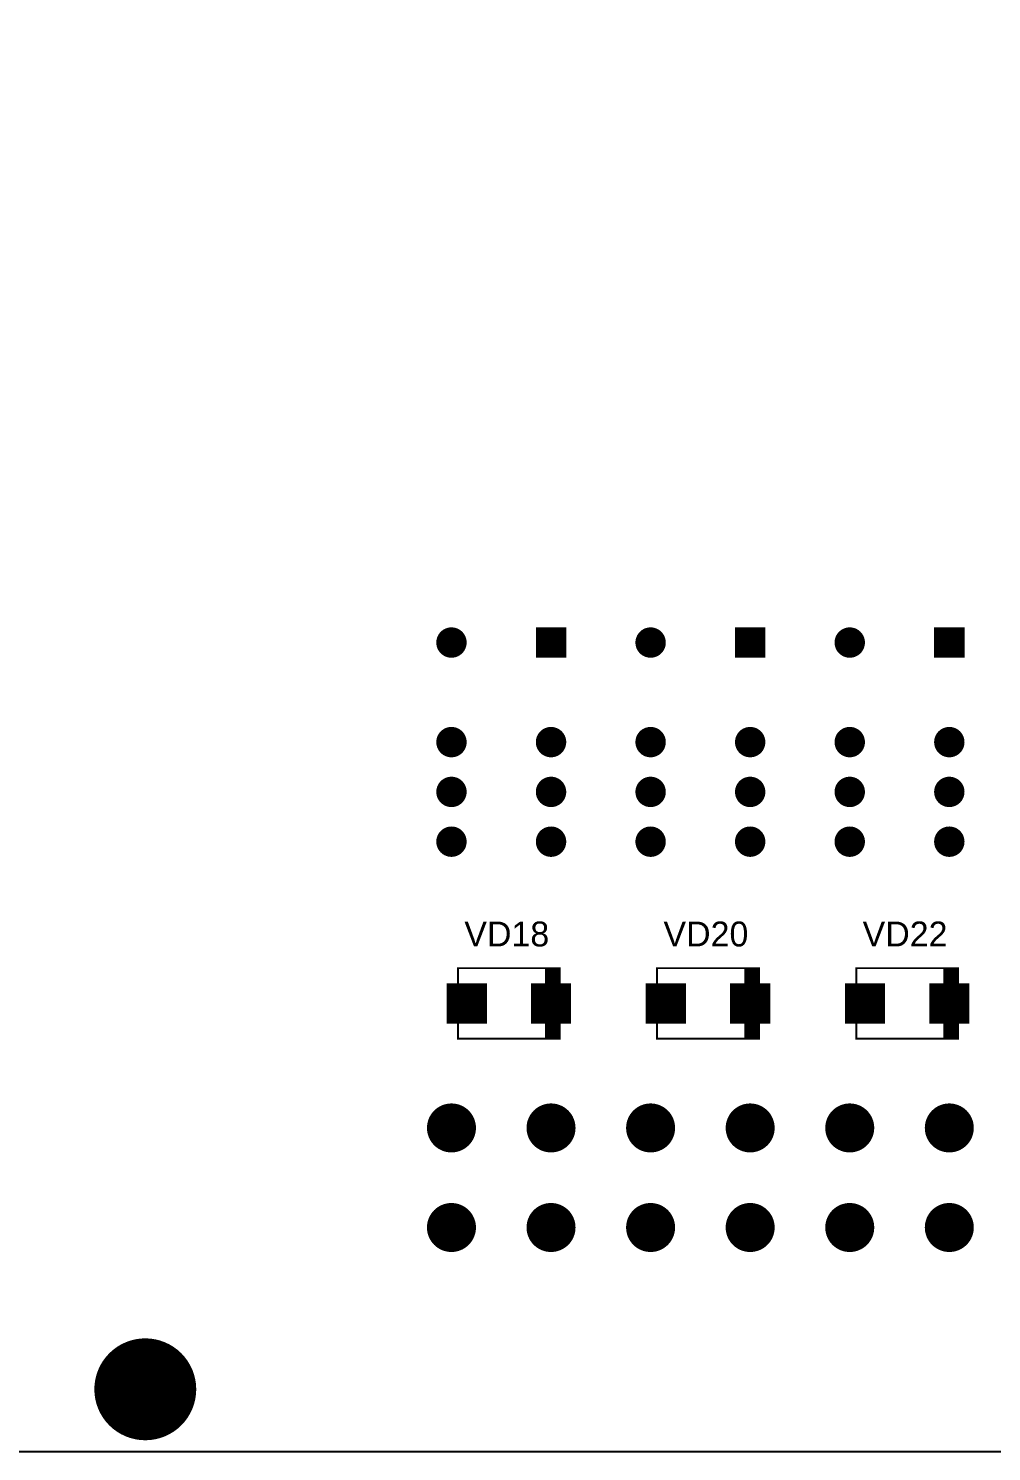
# Model space of a CAD drawing. Extents: x 25 to 880, y 8 to 306.
# Drawn here: x 663.2 to 724.6, y 124.5 to 215.2 of the extents above; entities that cross this region are included whole.
import ezdxf
from ezdxf.enums import TextEntityAlignment as Align

# ---------------------------------------------------------------- set-up
doc = ezdxf.new("R2010")
doc.units = 0
doc.header["$MEASUREMENT"] = 0
doc.layers.add('BOT_SILK', color=7, linetype='Continuous')

msp = doc.modelspace()

# ---------------------------------------------------------------- linework, layer by layer
at = {"layer": 'BOT_SILK'}
msp.add_lwpolyline([(816.35, 253.072), (525.203, 253.072), (525.203, 124.484), (816.35, 124.484)], close=True, dxfattribs=at)
at = {"layer": 'BOT_SILK', "const_width": 0.25}
for points in [[(690.988, 176.078, -1), (689.3, 176.078, -1)], [(703.688, 176.078, -1), (702, 176.078, -1)], [(716.388, 176.078, -1), (714.7, 176.078, -1)], [(690.988, 169.728, -1), (689.3, 169.728, -1)], [(697.338, 169.728, -1), (695.65, 169.728, -1)], [(703.688, 169.728, -1), (702, 169.728, -1)], [(710.038, 169.728, -1), (708.35, 169.728, -1)], [(716.388, 169.728, -1), (714.7, 169.728, -1)], [(722.738, 169.728, -1), (721.05, 169.728, -1)], [(690.988, 166.553, -1), (689.3, 166.553, -1)], [(697.338, 166.553, -1), (695.65, 166.553, -1)], [(703.688, 166.553, -1), (702, 166.553, -1)], [(710.038, 166.553, -1), (708.35, 166.553, -1)], [(716.388, 166.553, -1), (714.7, 166.553, -1)], [(722.738, 166.553, -1), (721.05, 166.553, -1)], [(690.988, 163.378, -1), (689.3, 163.378, -1)], [(697.338, 163.378, -1), (695.65, 163.378, -1)], [(703.688, 163.378, -1), (702, 163.378, -1)], [(710.038, 163.378, -1), (708.35, 163.378, -1)], [(716.388, 163.378, -1), (714.7, 163.378, -1)], [(722.738, 163.378, -1), (721.05, 163.378, -1)], [(691.581, 145.122, -1), (688.706, 145.122, -1)], [(697.931, 145.122, -1), (695.056, 145.122, -1)], [(704.281, 145.122, -1), (701.406, 145.122, -1)], [(710.631, 145.122, -1), (707.756, 145.122, -1)], [(716.981, 145.122, -1), (714.106, 145.122, -1)], [(723.331, 145.122, -1), (720.456, 145.122, -1)], [(691.581, 138.772, -1), (688.706, 138.772, -1)], [(697.931, 138.772, -1), (695.056, 138.772, -1)], [(704.281, 138.772, -1), (701.406, 138.772, -1)], [(710.631, 138.772, -1), (707.756, 138.772, -1)], [(716.981, 138.772, -1), (714.106, 138.772, -1)], [(723.331, 138.772, -1), (720.456, 138.772, -1)], [(673.743, 128.453, -1), (667.493, 128.453, -1)]]:
    msp.add_lwpolyline(points, format="xyb", close=True, dxfattribs=at)
at = {"layer": 'BOT_SILK'}
for points, const_width in [([(689.944, 176.897), (689.944, 175.259)], 0.25), ([(690.194, 176.919), (690.194, 175.237)], 0.25), ([(690.444, 176.865), (690.444, 175.29)], 0.25), ([(695.694, 176.922), (695.694, 175.234)], 0.25), ([(695.944, 176.922), (695.944, 175.234)], 0.25), ([(696.194, 176.922), (696.194, 175.234)], 0.25), ([(696.444, 176.922), (696.444, 175.234)], 0.25), ([(696.694, 176.922), (696.694, 175.234)], 0.25), ([(696.944, 176.922), (696.944, 175.234)], 0.25), ([(697.194, 176.922), (697.194, 175.234)], 0.25), ([(702.694, 176.908), (702.694, 175.248)], 0.25), ([(702.944, 176.915), (702.944, 175.24)], 0.25), ([(708.444, 176.922), (708.444, 175.234)], 0.25), ([(708.694, 176.922), (708.694, 175.234)], 0.25), ([(708.944, 176.922), (708.944, 175.234)], 0.25), ([(709.194, 176.922), (709.194, 175.234)], 0.25), ([(709.444, 176.922), (709.444, 175.234)], 0.25), ([(709.694, 176.922), (709.694, 175.234)], 0.25), ([(709.944, 176.922), (709.944, 175.234)], 0.25), ([(715.444, 176.915), (715.444, 175.24)], 0.25), ([(715.694, 176.908), (715.694, 175.248)], 0.25), ([(721.194, 176.922), (721.194, 175.234)], 0.25), ([(721.444, 176.922), (721.444, 175.234)], 0.25), ([(721.694, 176.922), (721.694, 175.234)], 0.25), ([(721.944, 176.922), (721.944, 175.234)], 0.25), ([(722.194, 176.922), (722.194, 175.234)], 0.25), ([(722.444, 176.922), (722.444, 175.234)], 0.25), ([(722.694, 176.922), (722.694, 175.234)], 0.25), ([(689.444, 176.548), (689.444, 175.608)], 0.25), ([(689.694, 176.79), (689.694, 175.365)], 0.25), ([(690.694, 176.717), (690.694, 175.439)], 0.25), ([(690.944, 176.345), (690.944, 175.81)], 0.25), ([(702.194, 176.615), (702.194, 175.54)], 0.25), ([(702.444, 176.82), (702.444, 175.335)], 0.25), ([(703.194, 176.845), (703.194, 175.31)], 0.25), ([(703.444, 176.67), (703.444, 175.485)], 0.25), ([(714.944, 176.67), (714.944, 175.485)], 0.25), ([(715.194, 176.845), (715.194, 175.31)], 0.25), ([(715.944, 176.82), (715.944, 175.335)], 0.25), ([(716.194, 176.615), (716.194, 175.54)], 0.25), ([(689.944, 170.547), (689.944, 168.909)], 0.25), ([(690.194, 170.569), (690.194, 168.887)], 0.25), ([(690.444, 170.515), (690.444, 168.94)], 0.25), ([(696.194, 170.515), (696.194, 168.94)], 0.25), ([(696.444, 170.569), (696.444, 168.887)], 0.25), ([(696.694, 170.547), (696.694, 168.909)], 0.25), ([(702.694, 170.558), (702.694, 168.898)], 0.25), ([(702.944, 170.565), (702.944, 168.89)], 0.25), ([(708.944, 170.533), (708.944, 168.923)], 0.25), ([(709.194, 170.572), (709.194, 168.884)], 0.25), ([(709.444, 170.533), (709.444, 168.923)], 0.25), ([(715.444, 170.565), (715.444, 168.89)], 0.25), ([(715.694, 170.558), (715.694, 168.898)], 0.25), ([(721.694, 170.547), (721.694, 168.909)], 0.25), ([(721.944, 170.569), (721.944, 168.887)], 0.25), ([(722.194, 170.515), (722.194, 168.94)], 0.25), ([(689.444, 170.198), (689.444, 169.258)], 0.25), ([(689.694, 170.44), (689.694, 169.015)], 0.25), ([(690.694, 170.367), (690.694, 169.089)], 0.25), ([(690.944, 169.995), (690.944, 169.46)], 0.25), ([(695.694, 169.995), (695.694, 169.46)], 0.25), ([(695.944, 170.367), (695.944, 169.089)], 0.25), ([(696.944, 170.44), (696.944, 169.015)], 0.25), ([(697.194, 170.198), (697.194, 169.258)], 0.25), ([(702.194, 170.265), (702.194, 169.19)], 0.25), ([(702.444, 170.47), (702.444, 168.985)], 0.25), ([(703.194, 170.495), (703.194, 168.96)], 0.25), ([(703.444, 170.32), (703.444, 169.135)], 0.25), ([(708.444, 170.114), (708.444, 169.342)], 0.25), ([(708.694, 170.407), (708.694, 169.049)], 0.25), ([(709.694, 170.407), (709.694, 169.049)], 0.25), ([(709.944, 170.114), (709.944, 169.342)], 0.25), ([(714.944, 170.32), (714.944, 169.135)], 0.25), ([(715.194, 170.495), (715.194, 168.96)], 0.25), ([(715.944, 170.47), (715.944, 168.985)], 0.25), ([(716.194, 170.265), (716.194, 169.19)], 0.25), ([(721.194, 170.198), (721.194, 169.258)], 0.25), ([(721.444, 170.44), (721.444, 169.015)], 0.25), ([(722.444, 170.367), (722.444, 169.089)], 0.25), ([(722.694, 169.995), (722.694, 169.46)], 0.25), ([(689.444, 167.023), (689.444, 166.083)], 0.25), ([(689.694, 167.265), (689.694, 165.84)], 0.25), ([(689.944, 167.372), (689.944, 165.734)], 0.25), ([(690.194, 167.394), (690.194, 165.712)], 0.25), ([(690.444, 167.34), (690.444, 165.765)], 0.25), ([(690.694, 167.192), (690.694, 165.914)], 0.25), ([(695.944, 167.192), (695.944, 165.914)], 0.25), ([(696.194, 167.34), (696.194, 165.765)], 0.25), ([(696.444, 167.394), (696.444, 165.712)], 0.25), ([(696.694, 167.372), (696.694, 165.734)], 0.25), ([(696.944, 167.265), (696.944, 165.84)], 0.25), ([(697.194, 167.023), (697.194, 166.083)], 0.25), ([(702.194, 167.09), (702.194, 166.015)], 0.25), ([(702.444, 167.295), (702.444, 165.81)], 0.25), ([(702.694, 167.383), (702.694, 165.723)], 0.25), ([(702.944, 167.39), (702.944, 165.715)], 0.25), ([(703.194, 167.32), (703.194, 165.785)], 0.25), ([(703.444, 167.145), (703.444, 165.96)], 0.25), ([(708.444, 166.939), (708.444, 166.167)], 0.25), ([(708.694, 167.232), (708.694, 165.874)], 0.25), ([(708.944, 167.358), (708.944, 165.748)], 0.25), ([(709.194, 167.397), (709.194, 165.709)], 0.25), ([(709.444, 167.358), (709.444, 165.748)], 0.25), ([(709.694, 167.232), (709.694, 165.874)], 0.25), ([(709.944, 166.939), (709.944, 166.167)], 0.25), ([(714.944, 167.145), (714.944, 165.96)], 0.25), ([(715.194, 167.32), (715.194, 165.785)], 0.25), ([(715.444, 167.39), (715.444, 165.715)], 0.25), ([(715.694, 167.383), (715.694, 165.723)], 0.25), ([(715.944, 167.295), (715.944, 165.81)], 0.25), ([(716.194, 167.09), (716.194, 166.015)], 0.25), ([(721.194, 167.023), (721.194, 166.083)], 0.25), ([(721.444, 167.265), (721.444, 165.84)], 0.25), ([(721.694, 167.372), (721.694, 165.734)], 0.25), ([(721.944, 167.394), (721.944, 165.712)], 0.25), ([(722.194, 167.34), (722.194, 165.765)], 0.25), ([(722.444, 167.192), (722.444, 165.914)], 0.25), ([(690.944, 166.82), (690.944, 166.285)], 0.25), ([(695.694, 166.82), (695.694, 166.285)], 0.25), ([(722.694, 166.82), (722.694, 166.285)], 0.25), ([(689.944, 164.197), (689.944, 162.559)], 0.25), ([(690.194, 164.219), (690.194, 162.537)], 0.25), ([(690.444, 164.165), (690.444, 162.59)], 0.25), ([(696.194, 164.165), (696.194, 162.59)], 0.25), ([(696.444, 164.219), (696.444, 162.537)], 0.25), ([(696.694, 164.197), (696.694, 162.559)], 0.25), ([(702.694, 164.208), (702.694, 162.548)], 0.25), ([(702.944, 164.215), (702.944, 162.54)], 0.25), ([(708.944, 164.183), (708.944, 162.573)], 0.25), ([(709.194, 164.222), (709.194, 162.534)], 0.25), ([(709.444, 164.183), (709.444, 162.573)], 0.25), ([(715.444, 164.215), (715.444, 162.54)], 0.25), ([(715.694, 164.208), (715.694, 162.548)], 0.25), ([(721.694, 164.197), (721.694, 162.559)], 0.25), ([(721.944, 164.219), (721.944, 162.537)], 0.25), ([(722.194, 164.165), (722.194, 162.59)], 0.25), ([(689.444, 163.848), (689.444, 162.908)], 0.25), ([(689.694, 164.09), (689.694, 162.665)], 0.25), ([(690.694, 164.017), (690.694, 162.739)], 0.25), ([(690.944, 163.645), (690.944, 163.11)], 0.25), ([(695.694, 163.645), (695.694, 163.11)], 0.25), ([(695.944, 164.017), (695.944, 162.739)], 0.25), ([(696.944, 164.09), (696.944, 162.665)], 0.25), ([(697.194, 163.848), (697.194, 162.908)], 0.25), ([(702.194, 163.915), (702.194, 162.84)], 0.25), ([(702.444, 164.12), (702.444, 162.635)], 0.25), ([(703.194, 164.145), (703.194, 162.61)], 0.25), ([(703.444, 163.97), (703.444, 162.785)], 0.25), ([(708.444, 163.764), (708.444, 162.992)], 0.25), ([(708.694, 164.057), (708.694, 162.699)], 0.25), ([(709.694, 164.057), (709.694, 162.699)], 0.25), ([(709.944, 163.764), (709.944, 162.992)], 0.25), ([(714.944, 163.97), (714.944, 162.785)], 0.25), ([(715.194, 164.145), (715.194, 162.61)], 0.25), ([(715.944, 164.12), (715.944, 162.635)], 0.25), ([(716.194, 163.915), (716.194, 162.84)], 0.25), ([(721.194, 163.848), (721.194, 162.908)], 0.25), ([(721.444, 164.09), (721.444, 162.665)], 0.25), ([(722.444, 164.017), (722.444, 162.739)], 0.25), ([(722.694, 163.645), (722.694, 163.11)], 0.25), ([(696.181, 155.312), (696.181, 150.807)], 0.125), ([(696.306, 155.312), (696.306, 150.807)], 0.125), ([(696.431, 155.312), (696.431, 150.807)], 0.125), ([(696.556, 155.312), (696.556, 150.807)], 0.125), ([(696.681, 155.312), (696.681, 150.807)], 0.125), ([(696.806, 155.312), (696.806, 150.807)], 0.125), ([(696.931, 155.312), (696.931, 150.807)], 0.125), ([(708.881, 155.312), (708.881, 150.807)], 0.125), ([(709.006, 155.312), (709.006, 150.807)], 0.125), ([(709.131, 155.312), (709.131, 150.807)], 0.125), ([(709.256, 155.312), (709.256, 150.807)], 0.125), ([(709.381, 155.312), (709.381, 150.807)], 0.125), ([(709.506, 155.312), (709.506, 150.807)], 0.125), ([(709.631, 155.312), (709.631, 150.807)], 0.125), ([(721.581, 155.312), (721.581, 150.807)], 0.125), ([(721.706, 155.312), (721.706, 150.807)], 0.125), ([(721.831, 155.312), (721.831, 150.807)], 0.125), ([(721.956, 155.312), (721.956, 150.807)], 0.125), ([(722.081, 155.312), (722.081, 150.807)], 0.125), ([(722.206, 155.312), (722.206, 150.807)], 0.125), ([(722.331, 155.312), (722.331, 150.807)], 0.125), ([(690.194, 154.215), (690.194, 151.903)], 0.25), ([(690.444, 154.215), (690.444, 151.903)], 0.25), ([(690.694, 154.215), (690.694, 151.903)], 0.25), ([(690.944, 154.215), (690.944, 151.903)], 0.25), ([(691.194, 154.215), (691.194, 151.903)], 0.25), ([(691.444, 154.215), (691.444, 151.903)], 0.25), ([(691.694, 154.215), (691.694, 151.903)], 0.25), ([(691.944, 154.215), (691.944, 151.903)], 0.25), ([(692.194, 154.215), (692.194, 151.903)], 0.25), ([(695.444, 154.215), (695.444, 151.903)], 0.25), ([(695.694, 154.215), (695.694, 151.903)], 0.25), ([(695.944, 154.215), (695.944, 151.903)], 0.25), ([(696.194, 154.215), (696.194, 151.903)], 0.25), ([(696.444, 154.215), (696.444, 151.903)], 0.25), ([(696.694, 154.215), (696.694, 151.903)], 0.25), ([(696.944, 154.215), (696.944, 151.903)], 0.25), ([(697.194, 154.215), (697.194, 151.903)], 0.25), ([(697.444, 154.215), (697.444, 151.903)], 0.25), ([(702.694, 154.215), (702.694, 151.903)], 0.25), ([(702.944, 154.215), (702.944, 151.903)], 0.25), ([(703.194, 154.215), (703.194, 151.903)], 0.25), ([(703.444, 154.215), (703.444, 151.903)], 0.25), ([(703.694, 154.215), (703.694, 151.903)], 0.25), ([(703.944, 154.215), (703.944, 151.903)], 0.25), ([(704.194, 154.215), (704.194, 151.903)], 0.25), ([(704.444, 154.215), (704.444, 151.903)], 0.25), ([(704.694, 154.215), (704.694, 151.903)], 0.25), ([(704.944, 154.215), (704.944, 151.903)], 0.25), ([(708.194, 154.215), (708.194, 151.903)], 0.25), ([(708.444, 154.215), (708.444, 151.903)], 0.25), ([(708.694, 154.215), (708.694, 151.903)], 0.25), ([(708.944, 154.215), (708.944, 151.903)], 0.25), ([(709.194, 154.215), (709.194, 151.903)], 0.25), ([(709.444, 154.215), (709.444, 151.903)], 0.25), ([(709.694, 154.215), (709.694, 151.903)], 0.25), ([(709.944, 154.215), (709.944, 151.903)], 0.25), ([(710.194, 154.215), (710.194, 151.903)], 0.25), ([(715.444, 154.215), (715.444, 151.903)], 0.25), ([(715.694, 154.215), (715.694, 151.903)], 0.25), ([(715.944, 154.215), (715.944, 151.903)], 0.25), ([(716.194, 154.215), (716.194, 151.903)], 0.25), ([(716.444, 154.215), (716.444, 151.903)], 0.25), ([(716.694, 154.215), (716.694, 151.903)], 0.25), ([(716.944, 154.215), (716.944, 151.903)], 0.25), ([(717.194, 154.215), (717.194, 151.903)], 0.25), ([(717.444, 154.215), (717.444, 151.903)], 0.25), ([(720.944, 154.215), (720.944, 151.903)], 0.25), ([(721.194, 154.215), (721.194, 151.903)], 0.25), ([(721.444, 154.215), (721.444, 151.903)], 0.25), ([(721.694, 154.215), (721.694, 151.903)], 0.25), ([(721.944, 154.215), (721.944, 151.903)], 0.25), ([(722.194, 154.215), (722.194, 151.903)], 0.25), ([(722.444, 154.215), (722.444, 151.903)], 0.25), ([(722.694, 154.215), (722.694, 151.903)], 0.25), ([(722.944, 154.215), (722.944, 151.903)], 0.25), ([(689.194, 146.2), (689.194, 144.043)], 0.25), ([(689.444, 146.377), (689.444, 143.867)], 0.25), ([(689.694, 146.487), (689.694, 143.757)], 0.25), ([(689.944, 146.544), (689.944, 143.699)], 0.25), ([(690.194, 146.558), (690.194, 143.685)], 0.25), ([(690.444, 146.527), (690.444, 143.717)], 0.25), ([(690.694, 146.449), (690.694, 143.794)], 0.25), ([(690.944, 146.315), (690.944, 143.928)], 0.25), ([(691.194, 146.103), (691.194, 144.14)], 0.25), ([(695.444, 146.103), (695.444, 144.14)], 0.25), ([(695.694, 146.315), (695.694, 143.928)], 0.25), ([(695.944, 146.449), (695.944, 143.794)], 0.25), ([(696.194, 146.527), (696.194, 143.717)], 0.25), ([(696.444, 146.558), (696.444, 143.685)], 0.25), ([(696.694, 146.544), (696.694, 143.699)], 0.25), ([(696.944, 146.487), (696.944, 143.757)], 0.25), ([(697.194, 146.377), (697.194, 143.867)], 0.25), ([(697.444, 146.2), (697.444, 144.043)], 0.25), ([(701.944, 146.242), (701.944, 144.002)], 0.25), ([(702.194, 146.403), (702.194, 143.84)], 0.25), ([(702.444, 146.502), (702.444, 143.742)], 0.25), ([(702.694, 146.55), (702.694, 143.693)], 0.25), ([(702.944, 146.555), (702.944, 143.688)], 0.25), ([(703.194, 146.515), (703.194, 143.728)], 0.25), ([(703.444, 146.428), (703.444, 143.815)], 0.25), ([(703.694, 146.28), (703.694, 143.963)], 0.25), ([(703.944, 146.047), (703.944, 144.197)], 0.25), ([(708.194, 146.154), (708.194, 144.089)], 0.25), ([(708.444, 146.348), (708.444, 143.895)], 0.25), ([(708.694, 146.469), (708.694, 143.774)], 0.25), ([(708.944, 146.537), (708.944, 143.707)], 0.25), ([(709.194, 146.559), (709.194, 143.684)], 0.25), ([(709.444, 146.537), (709.444, 143.707)], 0.25), ([(709.694, 146.469), (709.694, 143.774)], 0.25), ([(709.944, 146.348), (709.944, 143.895)], 0.25), ([(710.194, 146.154), (710.194, 144.089)], 0.25), ([(714.444, 146.047), (714.444, 144.197)], 0.25), ([(714.694, 146.28), (714.694, 143.963)], 0.25), ([(714.944, 146.428), (714.944, 143.815)], 0.25), ([(715.194, 146.515), (715.194, 143.728)], 0.25), ([(715.444, 146.555), (715.444, 143.688)], 0.25), ([(715.694, 146.55), (715.694, 143.693)], 0.25), ([(715.944, 146.502), (715.944, 143.742)], 0.25), ([(716.194, 146.403), (716.194, 143.84)], 0.25), ([(716.444, 146.242), (716.444, 144.002)], 0.25), ([(720.944, 146.2), (720.944, 144.043)], 0.25), ([(721.194, 146.377), (721.194, 143.867)], 0.25), ([(721.444, 146.487), (721.444, 143.757)], 0.25), ([(721.694, 146.544), (721.694, 143.699)], 0.25), ([(721.944, 146.558), (721.944, 143.685)], 0.25), ([(722.194, 146.527), (722.194, 143.717)], 0.25), ([(722.444, 146.449), (722.444, 143.794)], 0.25), ([(722.694, 146.315), (722.694, 143.928)], 0.25), ([(722.944, 146.103), (722.944, 144.14)], 0.25), ([(688.944, 145.913), (688.944, 144.33)], 0.25), ([(691.444, 145.734), (691.444, 144.509)], 0.25), ([(695.194, 145.734), (695.194, 144.509)], 0.25), ([(697.694, 145.913), (697.694, 144.33)], 0.25), ([(701.444, 145.447), (701.444, 144.797)], 0.25), ([(701.694, 145.984), (701.694, 144.259)], 0.25), ([(704.194, 145.615), (704.194, 144.628)], 0.25), ([(707.944, 145.83), (707.944, 144.413)], 0.25), ([(710.444, 145.83), (710.444, 144.413)], 0.25), ([(714.194, 145.615), (714.194, 144.628)], 0.25), ([(716.694, 145.984), (716.694, 144.259)], 0.25), ([(716.944, 145.447), (716.944, 144.797)], 0.25), ([(720.694, 145.913), (720.694, 144.33)], 0.25), ([(723.194, 145.734), (723.194, 144.509)], 0.25), ([(689.194, 139.85), (689.194, 137.693)], 0.25), ([(689.444, 140.027), (689.444, 137.517)], 0.25), ([(689.694, 140.137), (689.694, 137.407)], 0.25), ([(689.944, 140.194), (689.944, 137.349)], 0.25), ([(690.194, 140.208), (690.194, 137.335)], 0.25), ([(690.444, 140.177), (690.444, 137.367)], 0.25), ([(690.694, 140.099), (690.694, 137.444)], 0.25), ([(690.944, 139.965), (690.944, 137.578)], 0.25), ([(691.194, 139.753), (691.194, 137.79)], 0.25), ([(695.444, 139.753), (695.444, 137.79)], 0.25), ([(695.694, 139.965), (695.694, 137.578)], 0.25), ([(695.944, 140.099), (695.944, 137.444)], 0.25), ([(696.194, 140.177), (696.194, 137.367)], 0.25), ([(696.444, 140.208), (696.444, 137.335)], 0.25), ([(696.694, 140.194), (696.694, 137.349)], 0.25), ([(696.944, 140.137), (696.944, 137.407)], 0.25), ([(697.194, 140.027), (697.194, 137.517)], 0.25), ([(697.444, 139.85), (697.444, 137.693)], 0.25), ([(701.944, 139.892), (701.944, 137.652)], 0.25), ([(702.194, 140.053), (702.194, 137.49)], 0.25), ([(702.444, 140.152), (702.444, 137.392)], 0.25), ([(702.694, 140.2), (702.694, 137.343)], 0.25), ([(702.944, 140.205), (702.944, 137.338)], 0.25), ([(703.194, 140.165), (703.194, 137.378)], 0.25), ([(703.444, 140.078), (703.444, 137.465)], 0.25), ([(703.694, 139.93), (703.694, 137.613)], 0.25), ([(703.944, 139.697), (703.944, 137.847)], 0.25), ([(708.194, 139.804), (708.194, 137.739)], 0.25), ([(708.444, 139.998), (708.444, 137.545)], 0.25), ([(708.694, 140.119), (708.694, 137.424)], 0.25), ([(708.944, 140.187), (708.944, 137.357)], 0.25), ([(709.194, 140.209), (709.194, 137.334)], 0.25), ([(709.444, 140.187), (709.444, 137.357)], 0.25), ([(709.694, 140.119), (709.694, 137.424)], 0.25), ([(709.944, 139.998), (709.944, 137.545)], 0.25), ([(710.194, 139.804), (710.194, 137.739)], 0.25), ([(714.444, 139.697), (714.444, 137.847)], 0.25), ([(714.694, 139.93), (714.694, 137.613)], 0.25), ([(714.944, 140.078), (714.944, 137.465)], 0.25), ([(715.194, 140.165), (715.194, 137.378)], 0.25), ([(715.444, 140.205), (715.444, 137.338)], 0.25), ([(715.694, 140.2), (715.694, 137.343)], 0.25), ([(715.944, 140.152), (715.944, 137.392)], 0.25), ([(716.194, 140.053), (716.194, 137.49)], 0.25), ([(716.444, 139.892), (716.444, 137.652)], 0.25), ([(720.944, 139.85), (720.944, 137.693)], 0.25), ([(721.194, 140.027), (721.194, 137.517)], 0.25), ([(721.444, 140.137), (721.444, 137.407)], 0.25), ([(721.694, 140.194), (721.694, 137.349)], 0.25), ([(721.944, 140.208), (721.944, 137.335)], 0.25), ([(722.194, 140.177), (722.194, 137.367)], 0.25), ([(722.444, 140.099), (722.444, 137.444)], 0.25), ([(722.694, 139.965), (722.694, 137.578)], 0.25), ([(722.944, 139.753), (722.944, 137.79)], 0.25), ([(688.944, 139.563), (688.944, 137.98)], 0.25), ([(691.444, 139.384), (691.444, 138.159)], 0.25), ([(695.194, 139.384), (695.194, 138.159)], 0.25), ([(697.694, 139.563), (697.694, 137.98)], 0.25), ([(701.444, 139.097), (701.444, 138.447)], 0.25), ([(701.694, 139.634), (701.694, 137.909)], 0.25), ([(704.194, 139.265), (704.194, 138.278)], 0.25), ([(707.944, 139.48), (707.944, 138.063)], 0.25), ([(710.444, 139.48), (710.444, 138.063)], 0.25), ([(714.194, 139.265), (714.194, 138.278)], 0.25), ([(716.694, 139.634), (716.694, 137.909)], 0.25), ([(716.944, 139.097), (716.944, 138.447)], 0.25), ([(720.694, 139.563), (720.694, 137.98)], 0.25), ([(723.194, 139.384), (723.194, 138.159)], 0.25), ([(669.944, 131.504), (669.944, 125.402)], 0.25), ([(670.194, 131.548), (670.194, 125.358)], 0.25), ([(670.444, 131.573), (670.444, 125.333)], 0.25), ([(670.694, 131.577), (670.694, 125.329)], 0.25), ([(670.944, 131.56), (670.944, 125.345)], 0.25), ([(671.194, 131.524), (671.194, 125.382)], 0.25), ([(668.444, 130.698), (668.444, 126.208)], 0.25), ([(668.694, 130.915), (668.694, 125.99)], 0.25), ([(668.944, 131.092), (668.944, 125.814)], 0.25), ([(669.194, 131.234), (669.194, 125.672)], 0.25), ([(669.444, 131.348), (669.444, 125.558)], 0.25), ([(669.694, 131.438), (669.694, 125.468)], 0.25), ([(671.444, 131.467), (671.444, 125.439)], 0.25), ([(671.694, 131.387), (671.694, 125.519)], 0.25), ([(671.944, 131.282), (671.944, 125.624)], 0.25), ([(672.194, 131.15), (672.194, 125.755)], 0.25), ([(672.444, 130.988), (672.444, 125.918)], 0.25), ([(672.694, 130.788), (672.694, 126.118)], 0.25), ([(667.944, 130.07), (667.944, 126.835)], 0.25), ([(668.194, 130.425), (668.194, 126.48)], 0.25), ([(672.944, 130.539), (672.944, 126.367)], 0.25), ([(673.194, 130.222), (673.194, 126.684)], 0.25), ([(673.444, 129.785), (673.444, 127.12)], 0.25), ([(667.694, 129.555), (667.694, 127.35)], 0.25), ([(673.694, 129.002), (673.694, 127.904)], 0.25)]:
    msp.add_lwpolyline(points, dxfattribs=dict(at, const_width=const_width))
for points, const_width in [([(697.338, 176.922), (695.65, 176.922), (695.65, 175.234), (697.338, 175.234)], 0.25), ([(710.038, 176.922), (708.35, 176.922), (708.35, 175.234), (710.038, 175.234)], 0.25), ([(722.738, 176.922), (721.05, 176.922), (721.05, 175.234), (722.738, 175.234)], 0.25), ([(697.056, 155.312), (697.056, 150.807), (690.556, 150.807), (690.556, 155.312)], 0.125), ([(709.756, 155.312), (709.756, 150.807), (703.256, 150.807), (703.256, 155.312)], 0.125), ([(722.456, 155.312), (722.456, 150.807), (715.956, 150.807), (715.956, 155.312)], 0.125), ([(692.275, 154.215), (689.963, 154.215), (689.963, 151.903), (692.275, 151.903)], 0.25), ([(697.65, 154.215), (695.338, 154.215), (695.338, 151.903), (697.65, 151.903)], 0.25), ([(704.975, 154.215), (702.663, 154.215), (702.663, 151.903), (704.975, 151.903)], 0.25), ([(710.35, 154.215), (708.038, 154.215), (708.038, 151.903), (710.35, 151.903)], 0.25), ([(717.675, 154.215), (715.363, 154.215), (715.363, 151.903), (717.675, 151.903)], 0.25), ([(723.05, 154.215), (720.738, 154.215), (720.738, 151.903), (723.05, 151.903)], 0.25)]:
    msp.add_lwpolyline(points, close=True, dxfattribs=dict(at, const_width=const_width))

# ---------------------------------------------------------------- texts
at = {"layer": 'BOT_SILK', "text_generation_flag": 6, "width": 1.019685}
for s, p in [('VD18', (693.671, 156.698)), ('VD20', (706.371, 156.698)), ('VD22', (719.071, 156.698))]:
    msp.add_text(s, height=1.5875, rotation=180, dxfattribs=at).set_placement(p, align=Align.CENTER)

doc.saveas('drawing.dxf')
